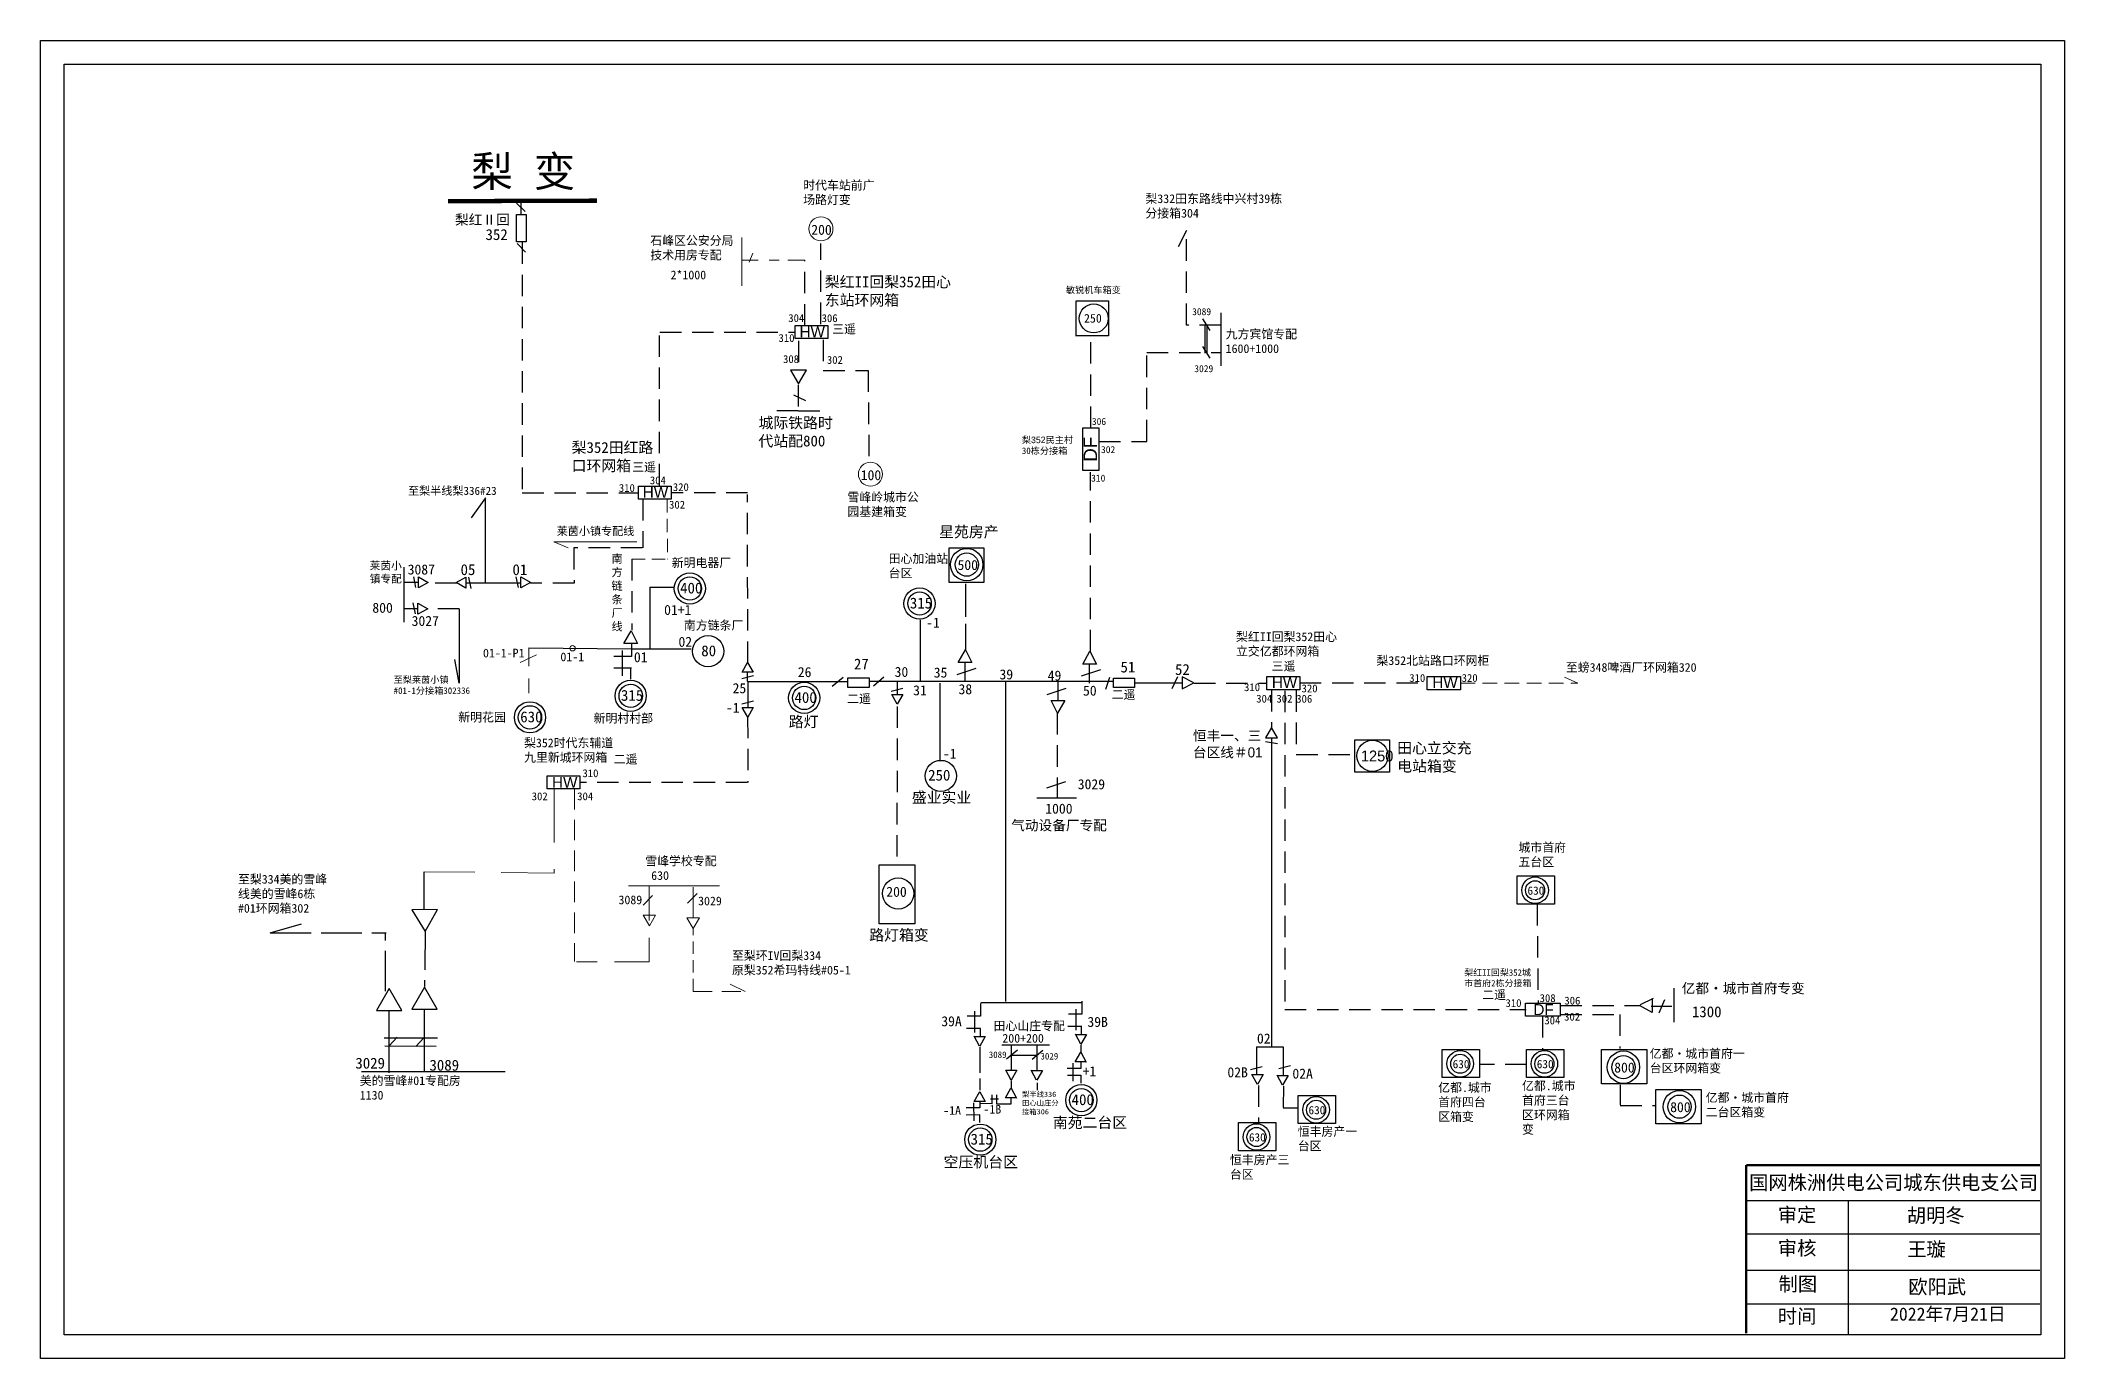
# Model space of a CAD drawing. Extents: x -57 to 407, y -41 to 261.
import ezdxf

# ---------------------------------------------------------------- set-up
doc = ezdxf.new("R2010")
doc.units = 0
doc.header["$LTSCALE"] = 0.774411
doc.linetypes.add('ACAD_ISO02W100', pattern=[15, 12, -3])
doc.linetypes.add('DASHED2', pattern=[9.525, 6.35, -3.175])
doc.layers.get('0').update_dxf_attribs({"linetype": 'CONTINUOUS'})
doc.layers.add('Layer2', color=1, linetype='CONTINUOUS')
doc.layers.add('MiniCADViewLayer', color=7, linetype='CONTINUOUS')
doc.styles.add('仿宋_txtstyle_1.50_0_0', font='simsun.ttc', dxfattribs={"height": 1.5})
doc.styles.add('仿宋_txtstyle_2.00_0_0', font='simsun.ttc', dxfattribs={"height": 2})
doc.styles.add('仿宋_txtstyle_200.00_0_0200', font='simsun.ttc', dxfattribs={"height": 200})
doc.styles.add('宋体_txtstyle_0.00_0_0', font='')
doc.styles.add('宋体_txtstyle_1.87_0_0', font='SIMSUN.TTC', dxfattribs={"height": 1.86544})
doc.styles.add('宋体_txtstyle_2.00_0_0', font='SIMSUN.TTC', dxfattribs={"height": 2})
doc.styles.add('宋体_txtstyle_2.30_0_0', font='SIMSUN.TTC', dxfattribs={"height": 2.3})
doc.styles.add('宋体_txtstyle_2.50_0_0', font='SIMSUN.TTC', dxfattribs={"height": 2.5})
doc.styles.add('宋体_txtstyle_200.00_0_0200', font='SIMSUN.TTC', dxfattribs={"height": 200})
doc.styles.add('宋体_txtstyle_3.00_0_0', font='SIMSUN.TTC', dxfattribs={"height": 3})
doc.styles.add('宋体_txtstyle_3.24_0_0', font='SIMSUN.TTC', dxfattribs={"height": 3.24})
doc.styles.add('宋体_txtstyle_4.26_0_0', font='', dxfattribs={"height": 4.259048})
doc.styles.get('宋体_txtstyle_0.00_0_0').set_extended_font_data('宋体')
doc.styles.get('宋体_txtstyle_4.26_0_0').set_extended_font_data('宋体')

msp = doc.modelspace()

# ---------------------------------------------------------------- linework, layer by layer
at = {"linetype": 'Continuous'}
for p, q in [((-57.35, 261.28), (407.02, 261.28)), ((-57.35, -41.07), (-57.35, 261.28)), ((407.02, 261.28), (407.02, -41.07)), ((53.86, 222.02), (51.89, 224)), ((53.96, 212.72), (51.98, 214.7)), ((115.43, 180.02), (118.15, 178.73)), ((44.75, 156.35), (41.48, 151.79)), ((44.75, 136.96), (44.75, 156.35)), ((82.45, 135.88), (87.86, 135.88)), ((126.83, 115.17), (124.32, 113.1)), ((188.79, 114.21), (132.81, 114.21)), ((136.14, 115.2), (133.77, 113.14)), ((139.2, 114.25), (139.21, 111.24)), ((164.13, 40.82), (164.13, 114.38)), ((187.92, 115.14), (186.97, 112.37)), ((203.53, 115.29), (202.24, 112.57)), ((104.91, 106.07), (103.65, 108.28)), ((103.65, 108.28), (106.18, 108.28)), ((106.18, 108.28), (104.91, 106.07)), ((137.95, 111.23), (140.49, 111.23)), ((139.22, 109.02), (137.95, 111.23)), ((140.49, 111.23), (139.22, 109.02)), ((223.7, 100.44), (226.48, 100)), ((-4.69, 56.57), (2.54, 58.62)), ((22.57, 38.69), (22.57, 24.46)), ((30.66, 38.96), (30.66, 24.73)), ((158.34, 37.43), (155.26, 37.43)), ((157.02, 33.75), (157.02, 38.61)), ((158.34, 40.38), (158.34, 37.43)), ((158.38, 40.59), (181.57, 40.59)), ((181.57, 37.92), (178.48, 37.92)), ((180.25, 34.24), (180.25, 39.1)), ((181.57, 40.87), (181.57, 37.92)), ((21.52, 32.53), (33.77, 32.52)), ((22.64, 30.62), (24.48, 32.61)), ((28.78, 30.53), (30.62, 32.52)), ((158.34, 34.63), (155.11, 34.63)), ((158.12, 30.55), (156.88, 32.84)), ((156.88, 32.79), (159.42, 32.79)), ((159.42, 32.79), (158.13, 30.55)), ((158.2, 34.63), (158.2, 32.87)), ((181.57, 35.13), (178.34, 35.13)), ((181.35, 31.04), (180.11, 33.33)), ((180.11, 33.28), (182.65, 33.28)), ((182.65, 33.28), (181.36, 31.04)), ((181.42, 35.13), (181.42, 33.36)), ((21.64, 30.63), (33.45, 30.57)), ((166.78, 29.65), (164.26, 27.58)), ((172.65, 29.62), (170.13, 27.55)), ((180.04, 26.96), (181.34, 29.2)), ((181.34, 29.2), (182.58, 26.91)), ((16.27, 24.76), (49.26, 24.76)), ((165.33, 22.8), (164.09, 25.09)), ((164.09, 25.04), (166.63, 25.04)), ((166.63, 25.04), (165.33, 22.8)), ((171.19, 22.78), (169.96, 25.06)), ((169.96, 25.01), (172.5, 25.01)), ((172.5, 25.01), (171.2, 22.77)), ((181.32, 25.48), (178.23, 25.48)), ((181.32, 23.85), (178.24, 23.84)), ((179.59, 22.56), (179.55, 26.71)), ((182.58, 26.96), (180.04, 26.96)), ((181.3, 23.89), (181.3, 22.12)), ((181.32, 26.96), (181.32, 25.48)), ((221.84, 21.81), (220.6, 24.1)), ((220.6, 24.05), (223.14, 24.05)), ((223.14, 24.05), (221.84, 21.81)), ((227.58, 21.61), (226.34, 23.9)), ((226.34, 23.85), (228.88, 23.85)), ((228.88, 23.85), (227.59, 21.61)), ((156.86, 17.9), (158.16, 20.15)), ((158.16, 20.14), (159.4, 17.85)), ((161, 17.38), (161, 19.42)), ((162.02, 19.42), (162.02, 17.38)), ((164.02, 18.72), (165.31, 20.96)), ((166.56, 18.72), (164.02, 18.72)), ((165.3, 18.71), (165.3, 17.24)), ((165.32, 20.96), (166.56, 18.67)), ((158.14, 16.43), (155.05, 16.43)), ((158.14, 14.8), (155.06, 14.78)), ((156.85, 13.45), (156.82, 17.6)), ((159.4, 17.9), (156.86, 17.9)), ((161, 17.38), (158.09, 17.41)), ((158.12, 14.83), (158.12, 13.06)), ((158.14, 17.9), (158.14, 16.43)), ((162.02, 17.37), (165.3, 17.36)), ((227.78, 16.47), (231.14, 16.47)), ((334.01, -4.8), (401.36, -4.8)), ((357.39, -4.81), (357.39, -35.4)), ((334.01, -12.47), (401.36, -12.47)), ((334.01, -20.84), (401.36, -20.84)), ((334.01, -28.51), (401.36, -28.51)), ((407.02, -41.07), (-57.35, -41.07))]:
    msp.add_line(p, q, dxfattribs=at)
at = {"linetype": 'ACAD_ISO02W100'}
for p, q in [((52.9, 221.39), (52.9, 224.48)), ((30.66, 62.01), (30.71, 70.57)), ((-4.56, 56.57), (21.96, 56.57)), ((21.83, 43.18), (21.83, 56.42)), ((30.94, 57.36), (30.76, 44.26))]:
    msp.add_line(p, q, dxfattribs=at)
at = {"color": 7, "linetype": 'DASHED2'}
for p, q in [((53.17, 214.93), (53.17, 157.77)), ((53.18, 157.55), (79.8, 157.55)), ((80.85, 156.09), (80.85, 144.92)), ((104.88, 157.54), (87.33, 157.54)), ((80.71, 144.86), (65, 144.87)), ((65, 144.87), (65.08, 136.8)), ((78.32, 142.32), (78.32, 126.04)), ((38.1, 136.8), (31.87, 136.8)), ((65.08, 136.8), (55.1, 136.8)), ((104.78, 91.08), (66.39, 91.08)), ((291.33, 39.92), (309.63, 39.92))]:
    msp.add_line(p, q, dxfattribs=at)
at = {"color": 7, "linetype": 'Continuous', "lineweight": 0, "ltscale": 0.687638}
msp.add_line((103.59, 216.09), (103.59, 205.02), dxfattribs=at)
at = {"color": 0, "linetype": 'DASHED2'}
for p, q in [((205.57, 217.71), (203.7, 213.96)), ((205.57, 196.01), (205.57, 217.71)), ((213.46, 196.01), (205.57, 196.01)), ((196.48, 189.69), (213.33, 189.69)), ((104.91, 118.52), (104.88, 157.13))]:
    msp.add_line(p, q, dxfattribs=at)
at = {"color": 7, "linetype": 'Continuous', "lineweight": 0, "ltscale": 0.44559}
msp.add_line((107.28, 210.88), (103.62, 210.89), dxfattribs=at)
at = {"color": 7, "linetype": 'DASHED2', "lineweight": 0, "ltscale": 0.44559}
msp.add_line((106.07, 212.49), (104.87, 209.46), dxfattribs=at)
at = {"color": 7, "linetype": 'DASHED2', "lineweight": 0, "ltscale": 0.802061}
msp.add_line((118.03, 210.87), (109.86, 210.87), dxfattribs=at)
at = {"linetype": 'DASHED2'}
for p, q in [((118.03, 195.91), (118.03, 210.87)), ((84.7, 159.22), (84.7, 194.18)), ((84.77, 194.36), (115.83, 194.36)), ((122.25, 192.63), (122.25, 185.58)), ((183.64, 172.4), (183.64, 193.81)), ((196.48, 169.32), (196.48, 189.69)), ((122.25, 185.58), (132.51, 185.58)), ((132.51, 185.58), (132.72, 164.93)), ((185.55, 169.32), (196.48, 169.32)), ((183.52, 121.17), (183.52, 162.25)), ((38.7, 130.94), (31.51, 130.94)), ((207.31, 113.87), (223.75, 113.87)), ((225.09, 112.25), (225.1, 103.67)), ((228.15, 112.12), (228.15, 38.98)), ((230.77, 112.19), (230.77, 97.47)), ((231.59, 113.91), (260.81, 113.91)), ((139.18, 108.51), (139.14, 72.48)), ((175.89, 106.97), (175.89, 87.59)), ((104.88, 106.15), (104.93, 91.08)), ((230.77, 97.47), (243.76, 97.47)), ((285.99, 63.18), (286.24, 40.57)), ((228.15, 38.98), (283.51, 38.98)), ((287.24, 37.52), (287.24, 29.93)), ((291.33, 37.88), (304.96, 37.88)), ((304.96, 37.88), (304.96, 30.08)), ((283.62, 26.4), (272.81, 26.4)), ((222.06, 21.59), (222.06, 13.09)), ((227.8, 21.39), (227.78, 16.47)), ((305.1, 21.73), (305.1, 17.11)), ((305.1, 16.98), (313.23, 16.98))]:
    msp.add_line(p, q, dxfattribs=at)
for p, q in [((180.24, 193.46), (180.24, 201.56)), ((180.24, 201.56), (187.71, 201.56)), ((187.71, 193.53), (180.24, 193.53)), ((149.02, 113.87), (149.02, 96.02)), ((193.67, 113.9), (204.57, 113.9)), ((225.1, 101.32), (225.1, 30.26)), ((163.22, 30.87), (174.11, 30.87)), ((165.36, 28.48), (171.26, 28.48))]:
    msp.add_line(p, q)
at = {"color": 0}
msp.add_line((187.71, 201.56), (187.71, 193.53), dxfattribs=at)
at = {"color": 0, "linetype": 'Continuous'}
for p, q in [((209.27, 197.42), (210.96, 194.73)), ((209.78, 195.88), (209.78, 189.58)), ((210.22, 195.88), (210.22, 189.58)), ((213.45, 198.79), (213.45, 186.61)), ((209.27, 191.06), (210.96, 188.38)), ((26.02, 140.46), (26.02, 127.87)), ((26.1, 137), (29.37, 137)), ((29.37, 138.27), (31.61, 136.97)), ((29.37, 135.73), (29.37, 138.27)), ((31.6, 136.97), (29.37, 135.73)), ((38.02, 136.92), (40.26, 138.15)), ((40.26, 135.62), (38.02, 136.91)), ((40.26, 138.15), (40.26, 135.62)), ((52.88, 135.73), (52.88, 138.27)), ((52.88, 138.27), (55.12, 136.97)), ((55.11, 136.97), (52.88, 135.73)), ((82.46, 135.89), (82.46, 121.91)), ((25.99, 130.97), (29.27, 130.97)), ((29.26, 129.7), (29.26, 132.23)), ((29.26, 132.23), (31.5, 130.94)), ((31.5, 130.93), (29.26, 129.7)), ((38.7, 130.88), (38.7, 113.82)), ((144.45, 128.39), (144.45, 114.41)), ((54.71, 121.94), (78.21, 121.74)), ((38.7, 113.82), (37.73, 119.26)), ((103.6, 116.35), (104.87, 118.57)), ((106.14, 116.35), (103.6, 116.35)), ((104.87, 118.57), (106.14, 116.35)), ((104.88, 114.2), (104.87, 116.35)), ((106.25, 115.53), (103.58, 114.84)), ((104.87, 114.21), (127.89, 114.21)), ((104.9, 114.16), (104.91, 108.29)), ((137.83, 112.05), (140.51, 112.74)), ((103.53, 109.1), (106.21, 109.79)), ((220.27, 25.26), (222.94, 25.95)), ((226.74, 25.46), (229.42, 26.15))]:
    msp.add_line(p, q, dxfattribs=at)
at = {"color": 7, "linetype": 'DASHED2', "lineweight": 0, "ltscale": 0.619183}
for p in [(86.43, 156.08), (78.32, 142.32)]:
    msp.add_line(p, (86.49, 142.32), dxfattribs=at)
at = {"color": 7, "linetype": 'Continuous', "lineweight": 0, "ltscale": 0.955529}
for p, q in [((79.47, 146.31), (60.45, 146.31)), ((60.45, 146.31), (63.7, 144.87))]:
    msp.add_line(p, q, dxfattribs=at)
at = {"color": 0, "ltscale": 2}
for p, q in [((28.79, 135.76), (28.28, 138.28)), ((40.84, 138.13), (41.35, 135.6)), ((52.3, 135.76), (51.79, 138.28)), ((28.69, 129.72), (28.18, 132.25))]:
    msp.add_line(p, q, dxfattribs=at)
at = {"color": 7, "linetype": 'ByBlock'}
for p, q in [((52.89, 136.8), (40.3, 136.8)), ((180.34, 87.5), (171.26, 87.5))]:
    msp.add_line(p, q, dxfattribs=at)
at = {"color": 7, "linetype": 'Continuous'}
for p, q in [((154.96, 129.09), (154.96, 136.67)), ((76.52, 122.93), (78.15, 125.89)), ((78.15, 125.89), (79.63, 122.93)), ((154.96, 121.45), (154.96, 127.45)), ((76.1, 121.31), (76.1, 115.53)), ((79.63, 122.93), (76.52, 122.93)), ((78.23, 122.85), (78.23, 119.96)), ((78.23, 121.7), (91.94, 121.7)), ((153.21, 118.57), (154.85, 121.52)), ((154.85, 121.52), (156.33, 118.57)), ((181.78, 118.24), (183.41, 121.19)), ((183.41, 121.19), (184.89, 118.24)), ((78.23, 119.96), (74.17, 119.96)), ((78.23, 117.26), (74.17, 117.26)), ((78.04, 117.26), (78.04, 114.75)), ((152.96, 115.83), (157.32, 117.29)), ((156.33, 118.57), (153.21, 118.57)), ((154.78, 114.2), (154.78, 118.56)), ((181.52, 115.5), (185.89, 116.95)), ((184.89, 118.24), (181.78, 118.24)), ((183.34, 113.86), (183.34, 118.23)), ((177.89, 112.64), (173.52, 111.18)), ((176.07, 114.27), (176.07, 109.91)), ((174.52, 109.9), (177.63, 109.9)), ((176, 106.95), (174.52, 109.9)), ((177.63, 109.9), (176, 106.95)), ((177.83, 91.21), (173.47, 89.76)), ((317.46, 36.12), (317.46, 43.92)), ((312.44, 38.29), (309.49, 39.92)), ((309.74, 40.12), (312.69, 41.59)), ((316.95, 39.68), (312.19, 39.68)), ((312.44, 41.4), (312.44, 38.29)), ((315.23, 41.24), (313.91, 38.12)), ((158.13, 30.43), (158.13, 24.43)), ((165.36, 30.92), (165.36, 24.92)), ((171.23, 30.89), (171.23, 24.89)), ((181.36, 30.92), (181.35, 29.19)), ((221.61, 30.45), (227.75, 30.45)), ((221.61, 30.45), (221.61, 24.15)), ((227.75, 30.45), (227.75, 23.87)), ((158.13, 23.16), (158.13, 20.52)), ((165.33, 22.68), (165.33, 20.95)), ((171.29, 22.2), (171.28, 20.47))]:
    msp.add_line(p, q, dxfattribs=at)
at = {"color": 7, "linetype": 'Continuous', "lineweight": 0, "ltscale": 1.003576}
msp.add_line((54.71, 121.94), (54.71, 117.72), dxfattribs=at)
at = {"color": 7, "linetype": 'Continuous', "lineweight": 0, "ltscale": 0.245886}
msp.add_line((56.44, 120.38), (52.68, 118.61), dxfattribs=at)
at = {"color": 7, "linetype": 'DASHED2', "lineweight": 0, "ltscale": 0.683017}
msp.add_line((54.7, 114.9), (54.7, 109.9), dxfattribs=at)
at = {"color": 7, "linetype": 'DASHED2', "lineweight": 0, "ltscale": 0.687028}
for p, q in [((268.42, 113.84), (295.35, 113.84)), ((295.35, 113.84), (291.29, 115.64))]:
    msp.add_line(p, q, dxfattribs=at)
at = {"color": 7, "linetype": 'DASHED2', "lineweight": 0, "ltscale": 2.47207}
for p, q in [((60.5, 89.45), (60.5, 70.3)), ((60.5, 70.3), (30.71, 70.57))]:
    msp.add_line(p, q, dxfattribs=at)
at = {"color": 7, "linetype": 'DASHED2', "lineweight": 0, "ltscale": 0.961141}
msp.add_line((65.14, 89.62), (65.14, 49.98), dxfattribs=at)
at = {"color": 7, "linetype": 'Continuous', "lineweight": 0, "ltscale": 1.616304}
msp.add_line((77.58, 67.37), (98.43, 67.37), dxfattribs=at)
at = {"color": 7, "linetype": 'Continuous', "lineweight": 0, "ltscale": 0.630612}
for p, q in [((83.1, 65.14), (80.89, 62.93)), ((93.28, 65.59), (91.07, 63.38))]:
    msp.add_line(p, q, dxfattribs=at)
at = {"color": 7, "linetype": 'DASHED2', "lineweight": 0, "ltscale": 1.616304}
for p, q in [((82.27, 67.37), (82.27, 49.9)), ((82.27, 49.9), (65.6, 49.9))]:
    msp.add_line(p, q, dxfattribs=at)
at = {"color": 7, "linetype": 'Continuous', "lineweight": 0, "ltscale": 0.231068}
msp.add_line((92.41, 60.04), (92.41, 67.08), dxfattribs=at)
at = {"color": 7, "linetype": 'Continuous', "lineweight": 0, "ltscale": 0.831432}
for p, q in [((82.34, 58.15), (80.9, 60.65)), ((80.9, 60.65), (83.78, 60.65)), ((83.78, 60.65), (82.34, 58.15)), ((92.41, 57.55), (90.97, 60.04)), ((90.97, 60.04), (93.85, 60.04)), ((93.85, 60.04), (92.41, 57.55))]:
    msp.add_line(p, q, dxfattribs=at)
at = {"color": 7, "linetype": 'DASHED2', "lineweight": 0, "ltscale": 0.581869}
msp.add_line((92.41, 43.15), (92.41, 57.55), dxfattribs=at)
at = {"color": 7, "linetype": 'DASHED2', "lineweight": 0, "ltscale": 0.889945}
for p, q in [((92.41, 43.15), (104.34, 43.15)), ((104.34, 43.15), (100.87, 44.79))]:
    msp.add_line(p, q, dxfattribs=at)
at = {"color": 7, "linetype": 'ByBlock', "ltscale": 2}
msp.add_line((162.43, 18.42), (160.6, 18.42), dxfattribs=at)
at = {"linetype": 'Continuous'}
for points in [[(-51.89, 255.82), (401.55, 255.82), (401.55, -35.61), (-51.89, -35.61)], [(54.11, 221.34), (54.11, 215.08), (51.88, 215.08), (51.88, 221.34)], [(143.22, 72.21), (143.22, 58.61), (135.07, 58.61), (135.07, 72.21)], [(33.73, 61.96), (27.88, 61.89), (30.87, 56.85)], [(22.65, 43.83), (19.72, 38.76), (25.57, 38.76)], [(30.74, 44.1), (27.81, 39.03), (33.67, 39.03)], [(283.32, 40.43), (291.33, 40.43), (291.33, 37.48), (283.32, 37.48)]]:
    msp.add_lwpolyline(points, close=True, dxfattribs=at)
for points, const_width in [([(70.31, 224.54), (36.12, 224.42)], 1), ([(333.97, 3.31), (333.97, -35.28)], 0.54), ([(334.01, 3.31), (401.36, 3.31)], 0.54)]:
    msp.add_lwpolyline(points, dxfattribs=dict(at, const_width=const_width))
at = {"color": 7, "linetype": 'Continuous'}
for points in [[(115.79, 195.91), (123.3, 195.91), (123.3, 192.91), (115.79, 192.91)], [(79.83, 159.08), (87.34, 159.08), (87.34, 156.08), (79.83, 156.08)], [(58.89, 92.62), (66.4, 92.62), (66.4, 89.62), (58.89, 89.62)]]:
    msp.add_lwpolyline(points, close=True, dxfattribs=at)
at = {"linetype": 'DASHED2'}
msp.add_lwpolyline([(116.58, 182.52), (118.41, 185.68), (114.75, 185.68)], close=True, dxfattribs=at)
at = {"color": 0, "linetype": 'Continuous'}
for points in [[(181.8, 172.43), (185.47, 172.43), (185.47, 162.63), (181.8, 162.63)], [(151.1, 144.88), (159.07, 144.88), (159.07, 136.92), (151.1, 136.92)], [(223.99, 115.39), (231.59, 115.39), (231.59, 112.29), (223.99, 112.29)], [(260.81, 115.39), (268.42, 115.39), (268.42, 112.29), (260.81, 112.29)], [(244.19, 100.87), (252.18, 100.87), (252.18, 93.45), (244.19, 93.45)], [(281.42, 69.64), (289.98, 69.64), (289.98, 63.18), (281.42, 63.18)], [(264.24, 29.84), (272.81, 29.84), (272.81, 23.38), (264.24, 23.38)], [(283.55, 29.84), (292.11, 29.84), (292.11, 23.38), (283.55, 23.38)], [(300.78, 29.78), (311.21, 29.78), (311.21, 21.91), (300.78, 21.91)], [(231.18, 19.28), (239.75, 19.28), (239.75, 12.82), (231.18, 12.82)], [(313.26, 20.67), (323.69, 20.67), (323.69, 12.8), (313.26, 12.8)], [(217.5, 13.04), (226.07, 13.04), (226.07, 6.58), (217.5, 6.58)]]:
    msp.add_lwpolyline(points, close=True, dxfattribs=at)
at = {"color": 7, "linetype": 'Continuous', "lineweight": 0, "ltscale": 0.307558}
for centre in [(121.71, 218.08), (133.06, 161.79)]:
    msp.add_circle(centre, 2.76, dxfattribs=at)
msp.add_circle((184.29, 197.53), 3.33)
at = {"linetype": 'Continuous'}
for centre, radius in [((155.16, 141.05), 3.72), ((155.16, 141.05), 2.67), ((91.63, 135.57), 3.58), ((91.63, 135.57), 2.68), ((144.34, 132.12), 3.58), ((144.34, 132.12), 2.68), ((78.06, 110.95), 3.58), ((78.06, 110.95), 2.68), ((117.87, 110.47), 3.58), ((117.87, 110.47), 2.68), ((54.95, 106.01), 3.58), ((54.95, 106.01), 2.68), ((149.22, 92.57), 3.58), ((139.44, 65.61), 3.58), ((285.55, 66.34), 3.05), ((285.55, 66.34), 2.19), ((268.38, 26.54), 3.05), ((268.38, 26.54), 2.19), ((287.68, 26.54), 3.05), ((287.68, 26.54), 2.19), ((305.82, 25.77), 3.72), ((305.82, 25.77), 2.67), ((181.45, 18.2), 3.58), ((181.45, 18.2), 2.68), ((235.31, 15.99), 3.05), ((318.66, 16.7), 3.72), ((318.66, 16.7), 2.67), ((235.31, 15.99), 2.19), ((158.27, 9.14), 3.58), ((158.27, 9.14), 2.68), ((221.64, 9.74), 3.05), ((221.64, 9.74), 2.19)]:
    msp.add_circle(centre, radius, dxfattribs=at)
at = {"color": 7, "linetype": 'Continuous', "lineweight": 0, "ltscale": 0.683017}
msp.add_circle((64.72, 121.86), 0.616, dxfattribs=at)
at = {"color": 0, "linetype": 'Continuous'}
for centre in [(95.82, 121.17), (248.24, 97.19)]:
    msp.add_circle(centre, 3.58, dxfattribs=at)
at = {"layer": 'Layer2', "color": 7, "linetype": 'Continuous'}
for p, q in [((204.56, 115.31), (204.56, 112.52)), ((207.29, 113.91), (204.56, 115.31)), ((204.56, 112.52), (207.29, 113.91)), ((225.07, 103.71), (223.67, 101.32)), ((226.46, 101.32), (225.07, 103.71)), ((223.67, 101.32), (226.46, 101.32))]:
    msp.add_line(p, q, dxfattribs=at)
for points in [[(127.91, 115.04), (132.74, 115.04), (132.74, 112.89), (127.91, 112.89)], [(188.8, 115), (193.63, 115), (193.63, 112.86), (188.8, 112.86)]]:
    msp.add_lwpolyline(points, close=True, dxfattribs=at)
at = {"layer": 'MiniCADViewLayer', "color": 0, "linetype": 'DASHED2'}
for p, q in [((121.71, 196.23), (121.71, 214.72)), ((116.53, 192.41), (116.53, 185.63)), ((116.51, 182.26), (116.51, 176.35)), ((116.51, 176.35), (109.54, 176.35)), ((116.51, 176.35), (122.65, 176.35))]:
    msp.add_line(p, q, dxfattribs=at)

# ---------------------------------------------------------------- texts
at = {"linetype": 'Continuous', "attachment_point": 1}
for s, insert, char_height, width, style in [('梨 变', (41.49, 234.75), 7, 28.4432, '宋体_txtstyle_0.00_0_0'), ('400', (89.4, 136.93), 2.5, 5.6554, '宋体_txtstyle_0.00_0_0'), ('315', (142.11, 133.48), 2.5, 5.6554, '宋体_txtstyle_0.00_0_0'), ('梨红II回梨352田心^M^J立交亿都环网箱', (216.94, 125.5), 2, 31.211, '仿宋_txtstyle_2.00_0_0'), ('80', (94.25, 122.53), 2.5, 5.6554, '宋体_txtstyle_0.00_0_0'), ('梨352北站路口环网柜', (249.16, 120.03), 2, 36.1152, '仿宋_txtstyle_2.00_0_0'), ('315', (75.83, 112.3), 2.5, 5.6554, '宋体_txtstyle_0.00_0_0'), ('400', (115.64, 111.82), 2.5, 5.6554, '宋体_txtstyle_0.00_0_0'), ('630', (52.72, 107.37), 2.5, 5.6554, '宋体_txtstyle_2.50_0_0'), ('{\\fSimSun|b0|i0|c134|p2;250}', (146.3, 94), 2.5, 5.6554, '宋体_txtstyle_0.00_0_0'), ('{\\fNSimSun|b0|i0|c134|p49;亿都·城市首府专变}', (319.19, 45), 2.3, 43.838, '宋体_txtstyle_0.00_0_0'), ('1300', (321.53, 39.72), 2.5, 5.6554, '宋体_txtstyle_2.50_0_0'), ('400', (179.22, 19.56), 2.5, 5.6554, '宋体_txtstyle_0.00_0_0'), ('315', (156.04, 10.5), 2.5, 5.6554, '宋体_txtstyle_0.00_0_0'), ('国网株洲供电公司城东供电支公司', (334.66, 0.91), 3.24, 88.5794, '宋体_txtstyle_0.00_0_0'), ('审定', (341.24, -6.48), 3.24, 25.3384, '宋体_txtstyle_0.00_0_0'), ('胡明冬', (370.84, -6.63), 3.24, 35.6982, '宋体_txtstyle_3.24_0_0'), ('审核', (341.24, -14.11), 3.24, 25.3384, '宋体_txtstyle_0.00_0_0'), ('制图', (341.42, -22.34), 3.24, 25.3384, '宋体_txtstyle_0.00_0_0'), ('欧阳武', (371.18, -22.99), 3.24, 25.3384, '宋体_txtstyle_3.24_0_0'), ('时间', (341.24, -29.77), 3.24, 25.3384, '宋体_txtstyle_0.00_0_0')]:
    msp.add_mtext(s, dxfattribs=dict(at, insert=insert, char_height=char_height, width=width, style=style))
at = {"color": 7, "attachment_point": 1}
for s, insert, char_height, width, style in [('时代车站前广场路灯变', (117.64, 229.07), 2, 18.9988, '仿宋_txtstyle_2.00_0_0'), ('{\\fKaiTi_GB2312|b0|i0|c134|p49;306}', (183.87, 174.69), 1.6, 14.9323, '宋体_txtstyle_0.00_0_0'), ('{\\fSimSun|b0|i0|c134|p2;梨\\f\uffbfﾬￌﾣﾤ_GB2312|b0|i0|c134|p49;352\\fSimSun|b0|i0|c134|p2;民主村30栋分接箱}', (167.8, 170.41), 1.5, 12.9624, '宋体_txtstyle_0.00_0_0'), ('{\\fKaiTi_GB2312|b0|i0|c134|p49;302}', (185.96, 168.23), 1.6, 14.9323, '宋体_txtstyle_0.00_0_0'), ('{\\fKaiTi_GB2312|b0|i0|c134|p49;310}', (183.69, 161.69), 1.6, 14.9323, '宋体_txtstyle_0.00_0_0'), ('3087', (26.89, 141.08), 2.3, 4.8377, '宋体_txtstyle_0.00_0_0'), ('800', (18.79, 132.3), 2.3, 4.8377, '宋体_txtstyle_0.00_0_0'), ('3027', (27.8, 129.28), 2.3, 4.8377, '宋体_txtstyle_0.00_0_0'), ('39B', (182.84, 37.3), 2.3, 16.116, '宋体_txtstyle_2.30_0_0')]:
    msp.add_mtext(s, dxfattribs=dict(at, insert=insert, char_height=char_height, width=width, style=style))
at = {"color": 0, "linetype": 'Continuous', "attachment_point": 1, "style": '宋体_txtstyle_0.00_0_0'}
for s, insert, char_height, width in [('梨红Ⅱ回', (37.76, 221.32), 2.3, 13.6045), ('352', (44.75, 218.01), 2.5, 5.6554), ('{\\fLiSu|b0|i0|c134|p49;1250}', (245.59, 98.4), 2.5, 5.6554)]:
    msp.add_mtext(s, dxfattribs=dict(at, insert=insert, char_height=char_height, width=width))
at = {"color": 7, "linetype": 'ByBlock', "true_color": 0xffffff, "insert": (119.49, 219.01), "char_height": 2.3, "width": 4.8377, "attachment_point": 1, "style": '宋体_txtstyle_0.00_0_0'}
msp.add_mtext('{\\fSimSun|b0|i0|c134|p2;200}', dxfattribs=at)
at = {"color": 7, "linetype": 'Continuous', "lineweight": 0, "ltscale": 1.768617, "char_height": 2, "attachment_point": 1, "style": '仿宋_txtstyle_200.00_0_0200'}
for s, insert in [('石峰区公安分局^M^J技术用房专配', (82.55, 216.38)), ('2*1000', (87.21, 208.5))]:
    msp.add_mtext(s, dxfattribs=dict(at, insert=insert))
at = {"attachment_point": 1}
for s, insert, char_height, width, style in [('{\\fSimSun|b0|i0|c134|p2;敏锐机车箱变}', (177.91, 204.79), 1.5, 19.1044, '宋体_txtstyle_4.26_0_0'), ('250', (182.06, 198.55), 2, 4.3101, '宋体_txtstyle_0.00_0_0'), ('雪峰岭城市公园基建箱变', (127.79, 157.52), 2, 18.9988, '仿宋_txtstyle_2.00_0_0'), ('星苑房产', (148.82, 149.82), 2.5, 16.4292, '宋体_txtstyle_0.00_0_0'), ('500', (153.04, 142.11), 2.3, 16.116, '宋体_txtstyle_0.00_0_0'), ('01+1', (85.73, 131.81), 2.3, 16.116, '宋体_txtstyle_0.00_0_0'), ('-1', (145.84, 128.88), 2.3, 16.116, '宋体_txtstyle_0.00_0_0'), ('01', (78.8, 120.96), 2.3, 16.116, '宋体_txtstyle_0.00_0_0'), ('02', (89.02, 124.49), 2.3, 16.116, '宋体_txtstyle_0.00_0_0'), ('26', (116.4, 117.55), 2.3, 16.116, '宋体_txtstyle_0.00_0_0'), ('27', (129.28, 119.49), 2.5, 12.1324, '宋体_txtstyle_0.00_0_0'), ('30', (138.61, 117.59), 2.3, 16.116, '宋体_txtstyle_0.00_0_0'), ('35', (147.58, 117.44), 2.3, 16.116, '宋体_txtstyle_0.00_0_0'), ('39', (162.67, 117.02), 2.3, 16.116, '宋体_txtstyle_0.00_0_0'), ('49', (173.73, 116.75), 2.3, 16.116, '宋体_txtstyle_0.00_0_0'), ('51', (190.43, 118.81), 2.5, 15.7955, '宋体_txtstyle_0.00_0_0'), ('52', (202.94, 118.24), 2.5, 16.116, '宋体_txtstyle_0.00_0_0'), ('31', (142.86, 113.36), 2.3, 16.116, '宋体_txtstyle_0.00_0_0'), ('38', (153.27, 113.62), 2.3, 16.116, '宋体_txtstyle_0.00_0_0'), ('50', (181.83, 113.29), 2.3, 16.116, '宋体_txtstyle_0.00_0_0'), ('{\\fSimSun|b0|i0|c134|p2;新明花园}', (38.5, 107.04), 2, 14.5935, '仿宋_txtstyle_2.00_0_0'), ('-1', (99.9, 109.36), 2.3, 16.116, '宋体_txtstyle_0.00_0_0'), ('{\\fSimSun|b0|i0|c134|p2;恒丰一、三台区线＃\\f\uffbfﾬￌﾣﾤ_GB2312|b0|i0|c134|p49;01}', (207.05, 102.96), 2.3, 17.7619, '宋体_txtstyle_0.00_0_0'), ('-1', (149.67, 98.82), 2.3, 16.116, '宋体_txtstyle_0.00_0_0'), ('{\\fSimSun|b0|i0|c134|p2;田心立交充电站箱变}', (253.92, 100.24), 2.5, 18.85, '宋体_txtstyle_0.00_0_0'), ('{\\fSimSun|b0|i0|c134|p2;盛业实业}', (142.55, 88.89), 2.5, 15.8793, '宋体_txtstyle_0.00_0_0'), ('{\\fSimSun|b0|i0|c134|p2;3029}', (180.63, 91.82), 2.3, 17.7619, '宋体_txtstyle_0.00_0_0'), ('{\\fSimSun|b0|i0|c134|p2;     1000\\P气动设备厂专配}', (165.35, 86.22), 2.3, 23.399, '宋体_txtstyle_0.00_0_0'), ('{\\fSimSun|b0|i0|c134|p2;城市首府五台区}', (281.74, 77.16), 2, 13.0292, '宋体_txtstyle_2.00_0_0'), ('200', (136.7, 67.14), 2.3, 16.116, '宋体_txtstyle_0.00_0_0'), ('630', (283.81, 67.21), 1.888, 13.2282, '宋体_txtstyle_0.00_0_0'), ('路灯箱变', (132.79, 57.33), 2.5, 17.5782, '宋体_txtstyle_0.00_0_0'), ('39A', (149.32, 37.45), 2.3, 16.116, '宋体_txtstyle_0.00_0_0'), ('{\\fSimSun|b0|i0|c134|p2;田心山庄专配}', (161.31, 36.22), 2, 17.5782, '宋体_txtstyle_0.00_0_0'), ('{\\fSimSun|b0|i0|c134|p2;200+200}', (163.33, 33.39), 2, 17.5782, '宋体_txtstyle_0.00_0_0'), ('02', (221.74, 33.49), 2.3, 4.8377, '宋体_txtstyle_0.00_0_0'), ('{\\fSimSun|b0|i0|c134|p2;3089}', (160.21, 29.37), 1.5, 17.5782, '宋体_txtstyle_0.00_0_0'), ('{\\fSimSun|b0|i0|c134|p2;3029}', (172.07, 29.02), 1.5, 17.5782, '宋体_txtstyle_0.00_0_0'), ('{\\fNSimSun|b0|i0|c134|p49;亿都·城市首府一\\fNSimSun|b0|i0|c128|p49;\\P\\fNSimSun|b0|i0|c134|p49;台区环网箱变}', (311.85, 29.87), 2, 28.1565, '宋体_txtstyle_2.00_0_0'), ('+1', (181.74, 25.98), 2.3, 16.116, '宋体_txtstyle_0.00_0_0'), ('630', (266.64, 27.41), 1.888, 13.2282, '宋体_txtstyle_0.00_0_0'), ('630', (285.94, 27.41), 1.888, 13.2282, '宋体_txtstyle_0.00_0_0'), ('800', (303.7, 26.83), 2.3, 16.116, '宋体_txtstyle_0.00_0_0'), ('亿都.城市首府四台区箱变', (263.32, 22.08), 2, 13.0292, '仿宋_txtstyle_2.00_0_0'), ('亿都.城市首府三台区环网箱变', (282.55, 22.48), 2, 13.0292, '仿宋_txtstyle_2.00_0_0'), ('{\\fNSimSun|b0|i0|c134|p49;亿都·城市首府\\fNSimSun|b0|i0|c128|p49;\\P\\fNSimSun|b0|i0|c134|p49;二台区箱变}', (324.69, 19.77), 2, 47.0952, '宋体_txtstyle_2.00_0_0'), ('-1A', (149.76, 16.84), 2, 16.116, '宋体_txtstyle_0.00_0_0'), ('-1B', (159, 17.11), 2, 16.116, '宋体_txtstyle_0.00_0_0'), ('南苑二台区', (174.91, 14.31), 2.5, 17.5782, '宋体_txtstyle_0.00_0_0'), ('630', (233.57, 16.85), 1.888, 13.2282, '宋体_txtstyle_0.00_0_0'), ('800', (316.54, 17.75), 2.3, 16.116, '宋体_txtstyle_0.00_0_0'), ('630', (219.9, 10.61), 1.888, 13.2282, '宋体_txtstyle_0.00_0_0'), ('{\\fSimSun|b0|i0|c134|p2;恒丰房产一台区}', (231.1, 12), 2, 15.4281, '宋体_txtstyle_2.00_0_0'), ('空压机台区', (149.85, 5.26), 2.5, 17.5782, '宋体_txtstyle_0.00_0_0'), ('{\\fSimSun|b0|i0|c134|p2;恒丰房产三台区}', (215.53, 5.48), 2, 14.2843, '宋体_txtstyle_2.00_0_0')]:
    msp.add_mtext(s, dxfattribs=dict(at, insert=insert, char_height=char_height, width=width, style=style))
at = {"color": 0, "attachment_point": 1, "style": '宋体_txtstyle_0.00_0_0'}
for s, insert, char_height, width in [('{\\fKaiTi_GB2312|b0|i0|c134|p49;3089}', (206.87, 199.87), 1.6, 14.9323), ('{\\fKaiTi_GB2312|b0|i0|c134|p49;3029}', (207.36, 186.8), 1.6, 14.9323), ('25', (101.44, 113.85), 2.3, 16.116)]:
    msp.add_mtext(s, dxfattribs=dict(at, insert=insert, char_height=char_height, width=width))
at = {"color": 2, "linetype": 'DASHED2', "lineweight": 0, "ltscale": 1.046024, "true_color": 0xffff00, "char_height": 2, "attachment_point": 1, "style": '仿宋_txtstyle_200.00_0_0200'}
for insert in [(124.26, 196.08), (78.38, 164.42)]:
    msp.add_mtext('三遥', dxfattribs=dict(at, insert=insert))
at = {"color": 7, "true_color": 0xffffff, "attachment_point": 1, "style": '宋体_txtstyle_0.00_0_0'}
for s, insert, char_height, width in [('{\\fSimSun|b0|i0|c134|p2;城际铁路时代站配800}', (107.38, 174.83), 2.5, 18.9988), ('02B', (214.96, 25.74), 2.3, 4.8377), ('02A', (229.87, 25.44), 2.3, 4.8377)]:
    msp.add_mtext(s, dxfattribs=dict(at, insert=insert, char_height=char_height, width=width))
at = {"color": 0, "lineweight": -2, "insert": (181.98, 164.65), "char_height": 3.0718, "width": 35.1897, "attachment_point": 1, "rotation": 90, "style": '宋体_txtstyle_0.00_0_0'}
msp.add_mtext('{\\fArial|b0|i0|c0|p32;DF}', dxfattribs=at)
at = {"color": 7, "linetype": 'ByBlock', "insert": (130.84, 162.72), "char_height": 2.3, "width": 4.8377, "attachment_point": 1, "style": '宋体_txtstyle_0.00_0_0'}
msp.add_mtext('{\\fSimSun|b0|i0|c134|p2;100}', dxfattribs=at)
at = {"color": 7, "linetype": 'Continuous', "attachment_point": 1}
for s, insert, char_height, width, style in [('05', (39.03, 141.15), 2.5, 14.7536, '宋体_txtstyle_0.00_0_0'), ('01', (50.94, 141.14), 2.5, 6.947, '宋体_txtstyle_0.00_0_0'), ('01-1-P1', (44.17, 121.76), 2, 6.947, '宋体_txtstyle_2.00_0_0'), ('01-1', (61.93, 120.88), 2, 6.947, '宋体_txtstyle_2.00_0_0'), ('{\\fSimSun|b0|i0|c134|p2;\\C0;美的雪峰#01专配房\\P1130}', (15.9, 23.66), 2, 30.8097, '宋体_txtstyle_2.00_0_0'), ('2022年7月21日', (366.97, -29.37), 3, 41.924, '宋体_txtstyle_3.00_0_0')]:
    msp.add_mtext(s, dxfattribs=dict(at, insert=insert, char_height=char_height, width=width, style=style))
at = {"color": 2, "linetype": 'DASHED2', "lineweight": 0, "ltscale": 0.474368, "true_color": 0xffff00, "insert": (225.12, 118.74), "char_height": 2, "attachment_point": 1, "style": '仿宋_txtstyle_2.00_0_0'}
msp.add_mtext('三遥', dxfattribs=at)
at = {"color": 1, "linetype": 'DASHED2', "lineweight": 0, "ltscale": 0.687028, "true_color": 0xff0000, "insert": (292.61, 118.47), "char_height": 2, "attachment_point": 1, "style": '宋体_txtstyle_2.00_0_0'}
msp.add_mtext('至螃348啤酒厂环网箱320', dxfattribs=at)
at = {"color": 2, "linetype": 'Continuous', "lineweight": 0, "ltscale": 2.510188, "true_color": 0xffff00, "insert": (74.16, 97.4), "char_height": 2, "attachment_point": 1, "style": '仿宋_txtstyle_200.00_0_0200'}
msp.add_mtext('二遥', dxfattribs=at)
at = {"color": 7, "linetype": 'DASHED2', "lineweight": 0, "ltscale": 0.498859, "char_height": 2, "attachment_point": 1}
for s, insert, style in [('雪峰学校专配^M^J 630', (81.4, 74.06), '宋体_txtstyle_2.00_0_0'), ('3089', (75.26, 65.14), '宋体_txtstyle_2.00_0_0'), ('3029', (93.52, 64.89), '宋体_txtstyle_200.00_0_0200')]:
    msp.add_mtext(s, dxfattribs=dict(at, insert=insert, style=style))
at = {"color": 2, "linetype": 'Continuous', "true_color": 0xffff00, "insert": (-12.04, 69.87), "char_height": 2, "width": 20.5776, "attachment_point": 1, "style": '仿宋_txtstyle_2.00_0_0'}
msp.add_mtext('至梨334美的雪峰线美的雪峰6栋#01环网箱302', dxfattribs=at)
at = {"color": 2, "linetype": 'DASHED2', "lineweight": 0, "ltscale": 0.889945, "true_color": 0xffff00, "insert": (101.29, 52.36), "char_height": 2, "attachment_point": 1, "style": '仿宋_txtstyle_2.00_0_0'}
msp.add_mtext('至梨环IV回梨334^M^J原梨352希玛特线#05-1', dxfattribs=at)
at = {"color": 2, "linetype": 'DASHED2', "lineweight": 0, "ltscale": 1.129706, "true_color": 0xffff00, "insert": (273.41, 43.36), "char_height": 2, "attachment_point": 1, "style": '仿宋_txtstyle_200.00_0_0200'}
msp.add_mtext('二遥', dxfattribs=at)
at = {"color": 1, "linetype": 'Continuous', "char_height": 2.5, "width": 26.3592, "attachment_point": 1, "style": '宋体_txtstyle_0.00_0_0'}
for s, insert in [('{\\C0;3029}', (14.89, 27.93)), ('{\\C0;3089}', (31.89, 27.46))]:
    msp.add_mtext(s, dxfattribs=dict(at, insert=insert))
at = {"color": 7, "linetype": 'Continuous', "true_color": 0xffffff, "insert": (370.93, -14.38), "char_height": 3.24, "width": 25.3384, "attachment_point": 1, "style": '宋体_txtstyle_0.00_0_0'}
msp.add_mtext('{\\fSimSun|b0|i0|c134|p2;王璇}', dxfattribs=at)
at = {"layer": 'Layer2', "color": 2, "linetype": 'Continuous', "true_color": 0xffff00, "attachment_point": 1}
for s, insert, char_height, width, style in [('{\\fSimSun|b0|i0|c134|p2;梨332田东路线中兴村39栋分接箱304}', (196.15, 225.99), 2, 32.2527, '宋体_txtstyle_2.00_0_0'), ('莱茵小镇专配线', (61.08, 149.66), 1.865, 29.6984, '宋体_txtstyle_1.87_0_0'), ('至梨莱茵小镇^M^J#01-1分接箱302336', (23.67, 115.39), 1.5, 22.3559, '仿宋_txtstyle_1.50_0_0'), ('{\\fSimSun|b0|i0|c134|p2;二遥}', (127.7, 111.27), 2, 11.3071, '宋体_txtstyle_2.00_0_0'), ('{\\fSimSun|b0|i0|c134|p2;二遥}', (188.4, 112.22), 2, 11.3071, '宋体_txtstyle_2.00_0_0')]:
    msp.add_mtext(s, dxfattribs=dict(at, insert=insert, char_height=char_height, width=width, style=style))
at = {"layer": 'Layer2', "color": 0, "linetype": 'Continuous', "attachment_point": 1, "style": '宋体_txtstyle_0.00_0_0'}
for s, insert, char_height, width in [('梨红II回梨352田心东站环网箱', (122.59, 207.16), 2.5, 29.1111), ('{\\fSimSun|b0|i0|c134|p2;九方宾馆专配\\P1600+1000}', (214.56, 194.92), 2, 21.7763), ('{\\fSimSun|b0|i0|c134|p2;梨}352{\\fSimSun|b0|i0|c134|p2;田红路}\\P{\\fSimSun|b0|i0|c134|p2;口环网箱}', (64.51, 169.17), 2.5, 29.1111), ('{\\f\uffbfﾬￌﾣﾤ_GB2312|b0|i0|c134|p49;莱茵小镇专配}', (18.18, 141.7), 1.8, 7.4804), ('梨半线336田心山庄分接箱306', (167.84, 20.14), 1.2, 8.9727)]:
    msp.add_mtext(s, dxfattribs=dict(at, insert=insert, char_height=char_height, width=width))
at = {"layer": 'Layer2', "color": 7, "linetype": 'Continuous', "attachment_point": 1}
for s, insert, char_height, width, style in [('{\\fKaiTi_GB2312|b0|i0|c134|p32;\\H0.72x;304}', (114.21, 198.5), 2.5, 29.1111, '宋体_txtstyle_0.00_0_0'), ('{\\fArial|b0|i0|c0|p32;HW}', (116.8, 195.71), 2.5, 29.1111, '宋体_txtstyle_0.00_0_0'), ('{\\fKaiTi_GB2312|b0|i0|c134|p32;\\H0.72x;306}', (121.86, 198.48), 2.5, 29.1111, '宋体_txtstyle_0.00_0_0'), ('{\\fKaiTi_GB2312|b0|i0|c134|p32;\\H0.72x;310}', (111.97, 193.93), 2.5, 29.1111, '宋体_txtstyle_0.00_0_0'), ('{\\fKaiTi_GB2312|b0|i0|c134|p32;\\H0.72x;308}', (113.01, 189.09), 2.5, 29.1111, '宋体_txtstyle_0.00_0_0'), ('{\\fKaiTi_GB2312|b0|i0|c134|p32;\\H0.72x;302}', (123.07, 188.9), 2.5, 29.1111, '宋体_txtstyle_0.00_0_0'), ('{\\fKaiTi_GB2312|b0|i0|c134|p32;\\H0.72x;310}', (75.34, 159.53), 2.5, 29.1111, '宋体_txtstyle_0.00_0_0'), ('{\\fArial|b0|i0|c0|p32;HW}', (80.84, 158.89), 2.5, 29.1111, '宋体_txtstyle_0.00_0_0'), ('{\\fKaiTi_GB2312|b0|i0|c134|p32;\\H0.72x;304}', (82.46, 161.28), 2.5, 29.1111, '宋体_txtstyle_0.00_0_0'), ('{\\fKaiTi_GB2312|b0|i0|c134|p32;\\H0.72x;320}', (87.72, 159.72), 2.5, 29.1111, '宋体_txtstyle_0.00_0_0'), ('{\\fKaiTi_GB2312|b0|i0|c134|p32;\\H0.72x;302}', (86.86, 155.69), 2.5, 29.1111, '宋体_txtstyle_0.00_0_0'), ('南方链条厂线', (73.67, 143.33), 1.865, 3.0171, '宋体_txtstyle_0.00_0_0'), ('新明电器厂', (87.48, 142.46), 2, 23.723, '仿宋_txtstyle_2.00_0_0'), ('田心加油站台区', (137.25, 143.42), 2, 13.9636, '宋体_txtstyle_2.00_0_0'), ('南方链条厂', (90.26, 128.12), 2, 23.723, '仿宋_txtstyle_2.00_0_0'), ('{\\fKaiTi_GB2312|b0|i0|c134|p32;\\H0.72x;310}', (218.78, 113.83), 2.5, 29.1111, '宋体_txtstyle_0.00_0_0'), ('{\\fArial|b0|i0|c0|p32;HW}', (225.16, 115.28), 2.5, 29.1111, '宋体_txtstyle_0.00_0_0'), ('{\\fKaiTi_GB2312|b0|i0|c134|p32;\\H0.72x;320}', (231.97, 113.55), 2.5, 29.1111, '宋体_txtstyle_0.00_0_0'), ('{\\fKaiTi_GB2312|b0|i0|c134|p32;\\H0.72x;310}', (256.68, 115.94), 2.5, 29.1111, '宋体_txtstyle_0.00_0_0'), ('{\\fArial|b0|i0|c0|p32;HW}', (261.99, 115.28), 2.5, 29.1111, '宋体_txtstyle_0.00_0_0'), ('{\\fKaiTi_GB2312|b0|i0|c134|p32;\\H0.72x;320}', (268.7, 115.94), 2.5, 29.1111, '宋体_txtstyle_0.00_0_0'), ('新明村村部', (69.55, 106.8), 2, 23.723, '仿宋_txtstyle_2.00_0_0'), ('{\\fSimSun|b0|i0|c134|p2;\\H0.72x;304}', (221.57, 111.2), 2.5, 29.1111, '宋体_txtstyle_0.00_0_0'), ('{\\fSimSun|b0|i0|c134|p2;\\H0.72x;302}', (226.21, 111.2), 2.5, 29.1111, '宋体_txtstyle_0.00_0_0'), ('{\\fSimSun|b0|i0|c134|p2;\\H0.72x;306}', (230.75, 111.17), 2.5, 29.1111, '宋体_txtstyle_0.00_0_0'), ('路灯', (114.32, 106.28), 2.5, 11.3071, '宋体_txtstyle_0.00_0_0'), ('梨352时代东辅道^M^J九里新城环网箱', (53.59, 101.15), 2, 40.0417, '仿宋_txtstyle_2.00_0_0'), ('{\\fKaiTi_GB2312|b0|i0|c134|p32;\\H0.72x;310}', (66.99, 94.09), 2.5, 29.1111, '宋体_txtstyle_0.00_0_0'), ('{\\fKaiTi_GB2312|b0|i0|c134|p32;\\H0.72x;302}', (55.35, 88.8), 2.5, 29.1111, '宋体_txtstyle_0.00_0_0'), ('{\\fArial|b0|i0|c0|p32;HW}', (60.02, 92.35), 2.5, 29.1111, '宋体_txtstyle_0.00_0_0'), ('{\\fKaiTi_GB2312|b0|i0|c134|p32;\\H0.72x;304}', (65.78, 88.8), 2.5, 29.1111, '宋体_txtstyle_0.00_0_0'), ('{\\fSimHei|b0|i0|c134|p49;\\H0.92x;梨红II回梨352城市首府2栋分接箱}', (269.29, 48.21), 1.6, 16.2995, '宋体_txtstyle_0.00_0_0'), ('{\\fKaiTi_GB2312|b0|i0|c134|p32;\\H0.72x;308}', (286.59, 42.5), 2.5, 29.1111, '宋体_txtstyle_0.00_0_0'), ('{\\fKaiTi_GB2312|b0|i0|c134|p32;\\H0.72x;306}', (292.27, 41.93), 2.5, 29.1111, '宋体_txtstyle_0.00_0_0'), ('{\\fKaiTi_GB2312|b0|i0|c134|p32;\\H0.72x;310}', (278.76, 41.37), 2.5, 29.1111, '宋体_txtstyle_0.00_0_0'), ('{\\fArial|b0|i0|c0|p32;DF}', (285.17, 40.22), 2.5, 29.1111, '宋体_txtstyle_0.00_0_0'), ('{\\fKaiTi_GB2312|b0|i0|c134|p32;\\H0.72x;304}', (287.67, 37.39), 2.5, 29.1111, '宋体_txtstyle_0.00_0_0'), ('{\\fKaiTi_GB2312|b0|i0|c134|p32;\\H0.72x;302}', (292.21, 38.25), 2.5, 29.1111, '宋体_txtstyle_0.00_0_0')]:
    msp.add_mtext(s, dxfattribs=dict(at, insert=insert, char_height=char_height, width=width, style=style))
at = {"layer": 'Layer2', "color": 1, "linetype": 'Continuous', "true_color": 0xff0000, "insert": (26.97, 158.91), "char_height": 1.8654, "width": 29.6984, "attachment_point": 1, "style": '宋体_txtstyle_1.87_0_0'}
msp.add_mtext('{\\fSimSun|b0|i0|c134|p2;至梨半线梨336#23}', dxfattribs=at)

doc.saveas('drawing.dxf')
